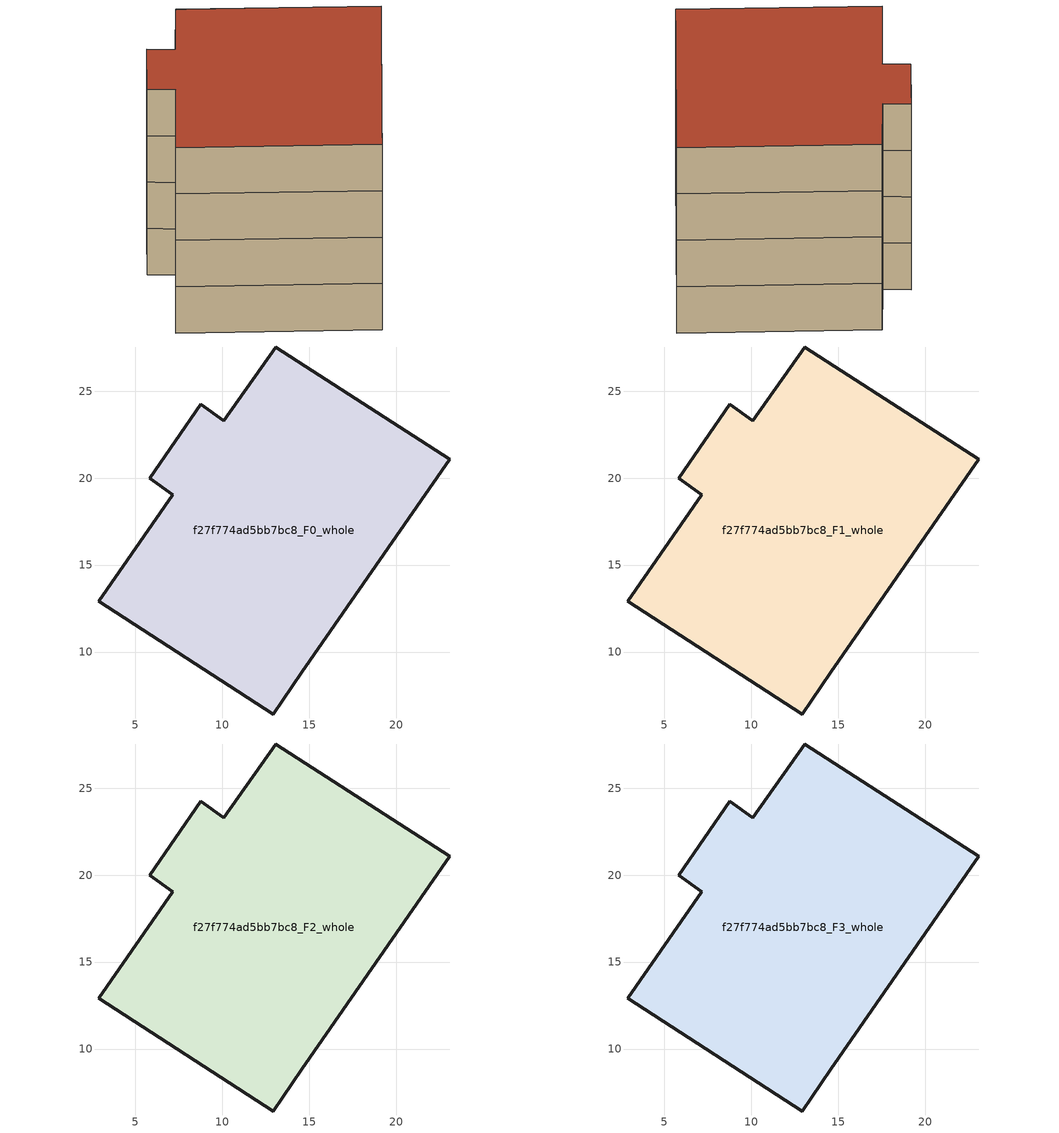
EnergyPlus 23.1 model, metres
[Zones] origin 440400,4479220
f27f774ad5bb7bc8_F0_whole
 floor ground (EU_floor_Construction): 23.09,21.1 14.58,8.83 12.92,6.44 2.9,12.91 7.17,19.04 5.83,19.99 8.77,24.25 10.09,23.3 13.08,27.54 z0
 wall outside (EU_wall_Construction): 23.09,21.1 13.08,27.54 10.09,23.3 8.77,24.25 5.83,19.99 7.17,19.04 2.9,12.91 12.92,6.44 14.58,8.83 23.09,21.1 z0:3
f27f774ad5bb7bc8_F1_whole
 floor to f27f774ad5bb7bc8_F0_whole (EU_floor_Construction): 23.09,21.1 14.58,8.83 12.92,6.44 2.9,12.91 7.17,19.04 5.83,19.99 8.77,24.25 10.09,23.3 13.08,27.54 z3
 wall outside (EU_wall_Construction): 23.09,21.1 13.08,27.54 10.09,23.3 8.77,24.25 5.83,19.99 7.17,19.04 2.9,12.91 12.92,6.44 14.58,8.83 23.09,21.1 z3:6
f27f774ad5bb7bc8_F2_whole
 floor to f27f774ad5bb7bc8_F1_whole (EU_floor_Construction): 23.09,21.1 14.58,8.83 12.92,6.44 2.9,12.91 7.17,19.04 5.83,19.99 8.77,24.25 10.09,23.3 13.08,27.54 z6
 wall outside (EU_wall_Construction): 23.09,21.1 13.08,27.54 10.09,23.3 8.77,24.25 5.83,19.99 7.17,19.04 2.9,12.91 12.92,6.44 14.58,8.83 23.09,21.1 z6:9
f27f774ad5bb7bc8_F3_whole
 floor to f27f774ad5bb7bc8_F2_whole (EU_floor_Construction): 23.09,21.1 14.58,8.83 12.92,6.44 2.9,12.91 7.17,19.04 5.83,19.99 8.77,24.25 10.09,23.3 13.08,27.54 z9
 wall outside (EU_wall_Construction): 23.09,21.1 13.08,27.54 10.09,23.3 8.77,24.25 5.83,19.99 7.17,19.04 2.9,12.91 12.92,6.44 14.58,8.83 23.09,21.1 z9:12
 roof outside (EU_roof_Construction): 14.58,8.83 23.09,21.1 13.08,27.54 10.09,23.3 8.77,24.25 5.83,19.99 7.17,19.04 2.9,12.91 12.92,6.44 z12
[Building]
EU S2 Campaign: North Axis=0; Terrain=City; Solar Distribution=FullExterior
[Site:Location]
Madrid: Latitude=40.5; Longitude=-3.5; Time Zone=1; Elevation=609
[SizingPeriod:WeatherFileDays]
AnnualSizingPeriod: Begin Month=1; Begin Day of Month=1; End Month=12; End Day of Month=31; Day of Week for Start Day=Monday; Use Weather File Daylight Saving Period=No; Use Weather File Rain and Snow Indicators=No
[MATERIAL]
EU_InternalMass_Material: Roughness=MediumRough; Thickness=0.1; Conductivity=1; Density=1800; Specific Heat=900; Thermal Absorptance=0.9; Solar Absorptance=0.7; Visible Absorptance=0.7
[MATERIAL:NOMASS] Roughness=MediumRough; Thermal Absorptance=0.9; Solar Absorptance=0.7; Visible Absorptance=0.7
Name | Thermal Resistance
EU_wall_NoMass | 0.609216
EU_roof_NoMass | 0.513268
EU_floor_NoMass | 0.568163
[CONSTRUCTION]
EU_wall_Construction: EU_wall_NoMass
EU_roof_Construction: EU_roof_NoMass
EU_floor_Construction: EU_floor_NoMass
EU_InternalMass_Construction: EU_InternalMass_Material
[ZONE] Type=1; Multiplier=1; Ceiling Height=autocalculate; Volume=662.801; Floor Area=autocalculate; Part of Total Floor Area=Yes
f27f774ad5bb7bc8_F0_whole; f27f774ad5bb7bc8_F1_whole; f27f774ad5bb7bc8_F2_whole; f27f774ad5bb7bc8_F3_whole
[INTERNALMASS] Construction=EU_InternalMass_Construction; Surface Area=220.933
Name | Zone or ZoneList
f27f774ad5bb7bc8_F0_whole_EU_InternalMass | f27f774ad5bb7bc8_F0_whole
f27f774ad5bb7bc8_F1_whole_EU_InternalMass | f27f774ad5bb7bc8_F1_whole
f27f774ad5bb7bc8_F2_whole_EU_InternalMass | f27f774ad5bb7bc8_F2_whole
f27f774ad5bb7bc8_F3_whole_EU_InternalMass | f27f774ad5bb7bc8_F3_whole
[OTHEREQUIPMENT] Fuel Type=Electricity; Design Level Calculation Method=Watts/Area; Power per Zone Floor Area=1; Fraction Latent=0; Fraction Radiant=0; Fraction Lost=0; Carbon Dioxide Generation Rate=0; EndUse Subcategory=EU_Step8_InternalGains
Name | Zone or ZoneList or Space or SpaceList | Schedule
EU_Step8_InternalGain_f27f774ad5bb7bc8_F0_whole_f000 | f27f774ad5bb7bc8_F0_whole | EU_Step8_GainSchedule_f27f774ad5bb7bc8_F0_whole_f000
EU_Step8_InternalGain_f27f774ad5bb7bc8_F1_whole_f000 | f27f774ad5bb7bc8_F1_whole | EU_Step8_GainSchedule_f27f774ad5bb7bc8_F1_whole_f000
EU_Step8_InternalGain_f27f774ad5bb7bc8_F2_whole_f000 | f27f774ad5bb7bc8_F2_whole | EU_Step8_GainSchedule_f27f774ad5bb7bc8_F2_whole_f000
EU_Step8_InternalGain_f27f774ad5bb7bc8_F3_whole_f000 | f27f774ad5bb7bc8_F3_whole | EU_Step8_GainSchedule_f27f774ad5bb7bc8_F3_whole_f000
[ZONEVENTILATION:DESIGNFLOWRATE] Schedule=EU_AlwaysOn; Design Flow Rate Calculation Method=AirChanges/Hour; Air Changes per Hour=0.752966; Ventilation Type=Natural; Fan Pressure Rise=0; Fan Total Efficiency=1; Constant Term Coefficient=1; Temperature Term Coefficient=0; Velocity Term Coefficient=0; Velocity Squared Term Coefficient=0; Minimum Indoor Temperature=-100; Maximum Indoor Temperature=100; Delta Temperature=-100; Minimum Outdoor Temperature=-100; Maximum Outdoor Temperature=100; Maximum Wind Speed=40
Name | Zone or ZoneList or Space or SpaceList
EU_ConstantAir_f27f774ad5bb7bc8_F0_whole | f27f774ad5bb7bc8_F0_whole
EU_ConstantAir_f27f774ad5bb7bc8_F1_whole | f27f774ad5bb7bc8_F1_whole
EU_ConstantAir_f27f774ad5bb7bc8_F2_whole | f27f774ad5bb7bc8_F2_whole
EU_ConstantAir_f27f774ad5bb7bc8_F3_whole | f27f774ad5bb7bc8_F3_whole
[HVACTEMPLATE:THERMOSTAT] Constant Heating Setpoint=20; Constant Cooling Setpoint=50
EU_HeatOnly_f27f774ad5bb7bc8_F0_whole; EU_HeatOnly_f27f774ad5bb7bc8_F1_whole; EU_HeatOnly_f27f774ad5bb7bc8_F2_whole; EU_HeatOnly_f27f774ad5bb7bc8_F3_whole
[HVACTEMPLATE:ZONE:IDEALLOADSAIRSYSTEM] System Availability Schedule=EU_AlwaysOn; Maximum Heating Supply Air Temperature=50; Minimum Cooling Supply Air Temperature=13; Maximum Heating Supply Air Humidity Ratio=0.0156; Minimum Cooling Supply Air Humidity Ratio=0.0077; Heating Limit=NoLimit; Cooling Limit=NoLimit; Heating Availability Schedule=EU_AlwaysOn; Cooling Availability Schedule=EU_CoolingOff; Dehumidification Control Type=ConstantSensibleHeatRatio; Cooling Sensible Heat Ratio=0.7; Dehumidification Setpoint=60; Humidification Control Type=None; Humidification Setpoint=30; Outdoor Air Method=None; Outdoor Air Flow Rate per Person=0.00944; Outdoor Air Flow Rate per Zone Floor Area=0; Outdoor Air Flow Rate per Zone=0; Demand Controlled Ventilation Type=None; Outdoor Air Economizer Type=NoEconomizer; Heat Recovery Type=None; Sensible Heat Recovery Effectiveness=0.7; Latent Heat Recovery Effectiveness=0.65
Name | Template Thermostat
f27f774ad5bb7bc8_F0_whole | EU_HeatOnly_f27f774ad5bb7bc8_F0_whole
f27f774ad5bb7bc8_F1_whole | EU_HeatOnly_f27f774ad5bb7bc8_F1_whole
f27f774ad5bb7bc8_F2_whole | EU_HeatOnly_f27f774ad5bb7bc8_F2_whole
f27f774ad5bb7bc8_F3_whole | EU_HeatOnly_f27f774ad5bb7bc8_F3_whole
[SIZING:ZONE] Zone Cooling Design Supply Air Temperature Input Method=SupplyAirTemperature; Zone Cooling Design Supply Air Temperature=13; Zone Heating Design Supply Air Temperature Input Method=SupplyAirTemperature; Zone Heating Design Supply Air Temperature=50; Zone Cooling Design Supply Air Humidity Ratio=0.008; Zone Heating Design Supply Air Humidity Ratio=0.008; Cooling Design Air Flow Method=DesignDay; Cooling Design Air Flow Rate=0; Cooling Minimum Air Flow per Zone Floor Area=0.000762; Cooling Minimum Air Flow=0; Cooling Minimum Air Flow Fraction=0.2; Heating Design Air Flow Method=DesignDay; Heating Design Air Flow Rate=0; Heating Maximum Air Flow per Zone Floor Area=0.002032; Heating Maximum Air Flow=0.141576; Heating Maximum Air Flow Fraction=0.3; Account for Dedicated Outdoor Air System=No; Dedicated Outdoor Air System Control Strategy=NeutralSupplyAir; Dedicated Outdoor Air Low Setpoint Temperature for Design=autosize; Dedicated Outdoor Air High Setpoint Temperature for Design=autosize; Zone Load Sizing Method=Sensible Load Only No Latent Load; Zone Latent Cooling Design Supply Air Humidity Ratio Input Method=HumidityRatioDifference; Zone Cooling Design Supply Air Humidity Ratio Difference=0.005; Zone Latent Heating Design Supply Air Humidity Ratio Input Method=HumidityRatioDifference; Zone Humidification Design Supply Air Humidity Ratio Difference=0.005
f27f774ad5bb7bc8_F0_whole; f27f774ad5bb7bc8_F1_whole; f27f774ad5bb7bc8_F2_whole; f27f774ad5bb7bc8_F3_whole
[SCHEDULE:CONSTANT]
Name | Hourly Value
EU_AlwaysOn | 1
EU_CoolingOff | 0
[SCHEDULE:FILE] Column Number=1; Rows to Skip at Top=0; Number of Hours of Data=8760; Column Separator=Comma; Interpolate to Timestep=No; Minutes per Item=60; Adjust Schedule for Daylight Savings=Yes
Name | File
EU_Step8_GainSchedule_f27f774ad5bb7bc8_F0_whole_f000 | C:\Users\o_iseri\Desktop\OpenUBEM\openubem\outputs\eu_evidence\EU-11\ES-MAD-BERRUGUETE\idfs\f27f774ad5bb7bc8\f27f774ad5bb7bc8_F0_whole_f000_gain.csv
EU_Step8_GainSchedule_f27f774ad5bb7bc8_F1_whole_f000 | C:\Users\o_iseri\Desktop\OpenUBEM\openubem\outputs\eu_evidence\EU-11\ES-MAD-BERRUGUETE\idfs\f27f774ad5bb7bc8\f27f774ad5bb7bc8_F1_whole_f000_gain.csv
EU_Step8_GainSchedule_f27f774ad5bb7bc8_F2_whole_f000 | C:\Users\o_iseri\Desktop\OpenUBEM\openubem\outputs\eu_evidence\EU-11\ES-MAD-BERRUGUETE\idfs\f27f774ad5bb7bc8\f27f774ad5bb7bc8_F2_whole_f000_gain.csv
EU_Step8_GainSchedule_f27f774ad5bb7bc8_F3_whole_f000 | C:\Users\o_iseri\Desktop\OpenUBEM\openubem\outputs\eu_evidence\EU-11\ES-MAD-BERRUGUETE\idfs\f27f774ad5bb7bc8\f27f774ad5bb7bc8_F3_whole_f000_gain.csv
